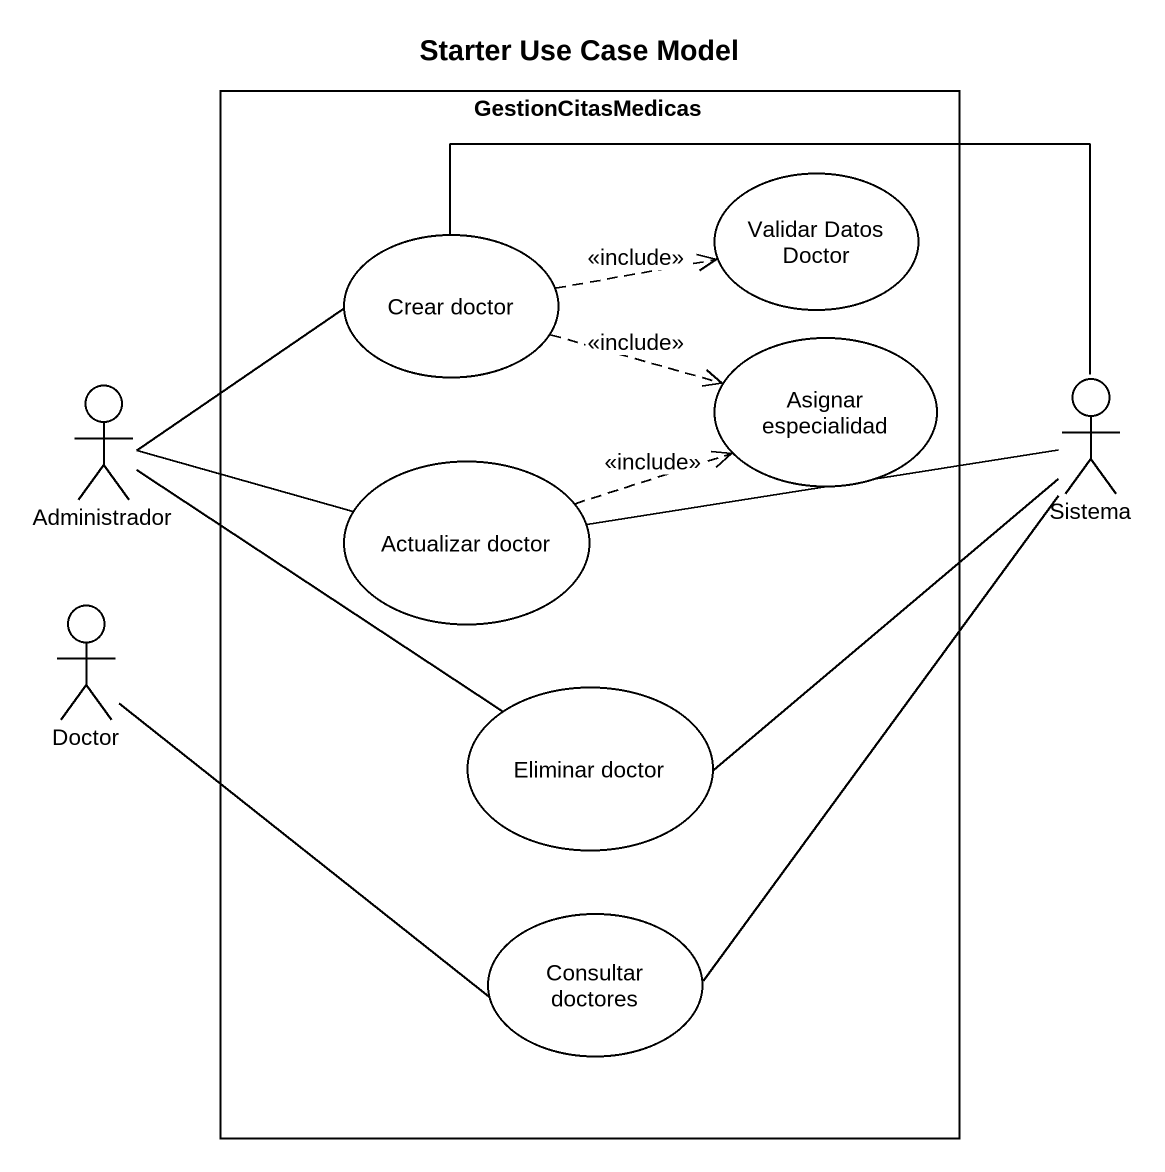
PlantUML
@startuml
title Starter Use Case Model
rectangle GestionCitasMedicas {
  usecase "Validar Datos Doctor" as Validar_Datos_Doctor
  usecase "Crear doctor" as Crear_doctor
  usecase "Asignar especialidad" as Asignar_especialidad
  usecase "Actualizar doctor" as Actualizar_doctor
  usecase "Eliminar doctor" as Eliminar_doctor
  usecase "Consultar doctores" as Consultar_doctores
}
actor Administrador
actor Sistema
actor Doctor
Crear_doctor .right.> Validar_Datos_Doctor : <<include>>
Crear_doctor .right.> Asignar_especialidad : <<include>>
Crear_doctor -right- Sistema
Administrador -right- Crear_doctor
Administrador -right- Actualizar_doctor
Administrador -right- Eliminar_doctor
Sistema -- Consultar_doctores
Actualizar_doctor .right.> Asignar_especialidad : <<include>>
Actualizar_doctor -right- Sistema
Doctor -right- Consultar_doctores
Eliminar_doctor -right- Sistema
@enduml
